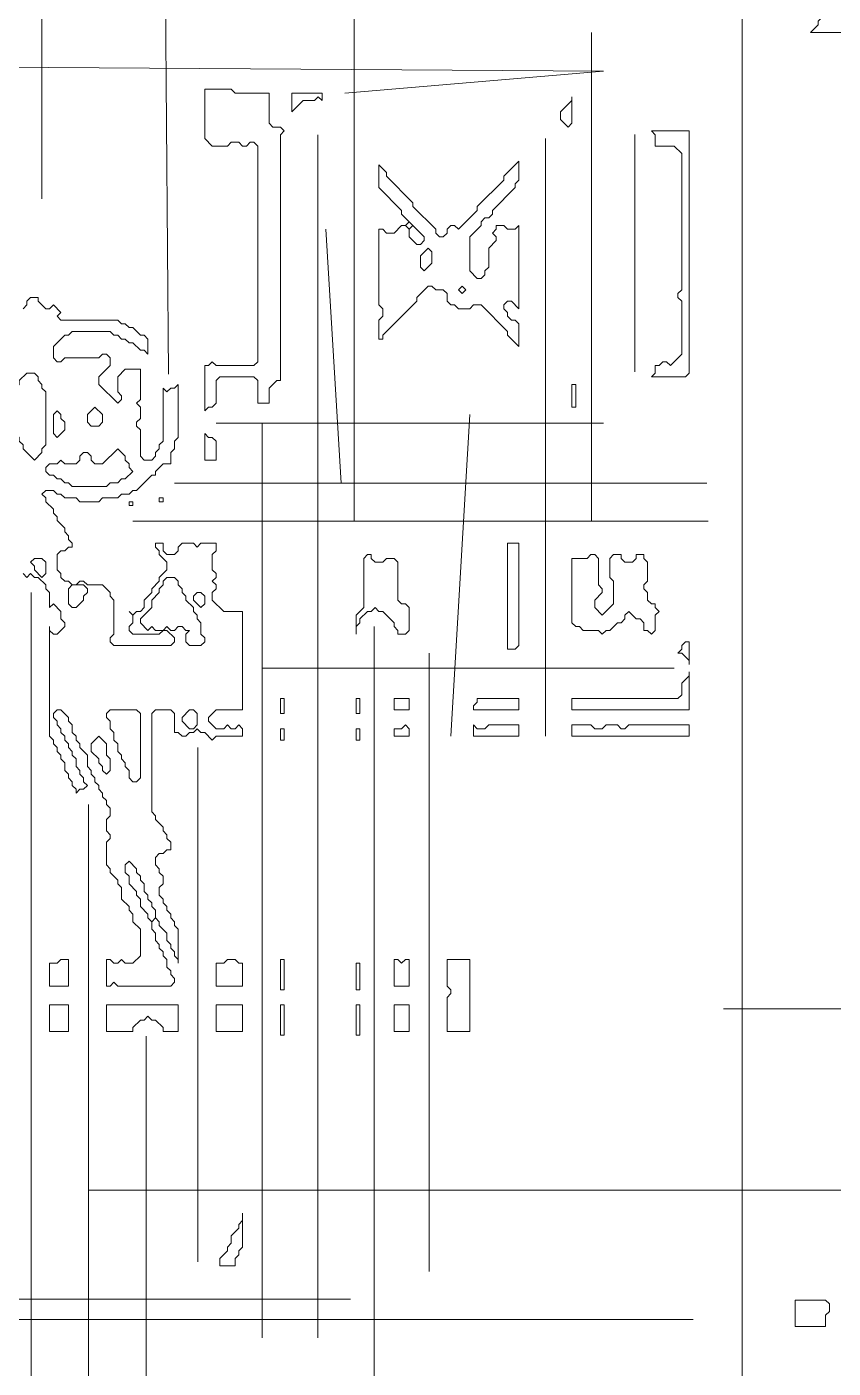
# Model space of a CAD drawing. Header units: millimetres. Extents: x 4 to 412, y 3 to 290.
# Drawn here: x 296.88 to 315.53, y 154.04 to 185.09 of the extents above; entities that cross this region are included whole.
import ezdxf

# ---------------------------------------------------------------- set-up
doc = ezdxf.new("R2010")
doc.units = ezdxf.units.MM
for name, color, linetype, lineweight in [('TRACE_CURVE', 6, 'CONTINUOUS', 0), ('TRACE_STRAIGHT', 5, 'CONTINUOUS', 0), ('TRACE_TEXT_SYMBOL', 6, 'CONTINUOUS', 0)]:
    doc.layers.add(name, color=color, linetype=linetype, lineweight=lineweight)

msp = doc.modelspace()

# ---------------------------------------------------------------- linework, layer by layer
at = {"layer": 'TRACE_CURVE', "color": 6}
for points in [[(322.711, 186.884), (322.711, 185.395), (322.624, 185.307), (315.268, 185.307), (315.18, 185.22), (315.18, 185.132), (315.005, 184.957), (322.887, 184.957), (322.974, 185.045), (322.974, 189.073), (322.799, 189.073), (322.711, 188.985), (322.624, 189.073), (322.361, 189.073), (322.273, 189.161), (322.186, 189.161), (321.923, 189.423), (321.923, 189.511), (321.836, 189.598), (321.836, 189.861), (321.748, 189.949), (321.748, 222.351)], [(298.804, 178.039), (298.891, 177.951), (298.979, 177.951), (299.066, 177.863), (299.154, 177.863), (299.241, 177.776), (299.329, 177.776), (299.504, 177.601), (299.592, 177.601), (299.679, 177.513), (299.679, 177.863), (299.592, 177.951), (299.504, 177.951), (299.329, 178.126), (299.241, 178.126), (299.154, 178.214), (299.066, 178.214), (298.979, 178.301), (297.665, 178.301), (297.578, 178.389), (297.665, 178.476), (297.49, 178.652), (297.402, 178.564), (297.315, 178.564), (297.14, 178.739), (297.14, 178.827), (296.965, 178.827), (296.877, 178.739), (296.877, 178.652), (296.789, 178.564)], [(297.578, 174.273), (297.665, 174.273), (297.753, 174.185), (298.015, 174.185), (298.103, 174.098), (298.541, 174.098), (298.628, 174.185), (298.979, 174.185), (299.066, 174.273), (299.241, 174.273), (299.329, 174.36), (299.417, 174.36), (299.767, 174.711), (299.854, 174.711), (299.854, 174.798), (300.03, 174.973), (300.205, 174.973), (300.205, 175.236), (300.292, 175.324), (300.292, 175.499), (300.38, 175.587), (300.38, 176.813), (300.292, 176.725), (300.205, 176.725), (300.117, 176.637), (300.03, 176.725), (300.03, 175.499), (299.942, 175.411), (299.942, 175.324), (299.854, 175.236), (299.854, 175.149), (299.767, 175.061), (299.592, 175.061), (299.504, 175.149), (299.504, 175.762), (299.417, 175.849), (299.417, 175.937), (299.504, 176.024), (299.504, 176.287), (299.417, 176.375), (299.504, 176.462), (299.504, 177.163), (299.154, 177.163), (298.979, 176.988), (298.979, 176.637), (299.066, 176.55), (299.066, 176.462), (298.979, 176.375), (298.541, 176.813), (298.541, 176.988), (298.804, 177.25), (298.804, 177.426), (298.716, 177.513), (298.628, 177.513), (298.541, 177.426), (297.753, 177.426), (297.665, 177.338), (297.578, 177.338), (297.49, 177.426), (297.49, 177.688), (297.753, 177.951), (297.84, 177.951), (297.928, 178.039), (298.804, 178.039)], [(299.854, 173.047), (299.942, 172.959), (299.942, 172.872), (300.117, 172.697), (300.117, 172.521), (299.942, 172.346), (299.942, 172.259), (299.767, 172.084), (299.767, 171.996), (299.592, 171.821), (299.592, 171.646), (299.504, 171.558), (299.417, 171.558), (299.329, 171.471), (299.241, 171.558), (299.329, 171.471), (299.329, 171.295), (299.241, 171.208), (299.241, 171.12), (299.329, 171.033), (299.942, 171.033), (300.03, 171.12), (300.117, 171.12), (300.292, 170.945), (300.292, 170.857), (300.205, 170.77), (298.891, 170.77), (298.804, 170.857), (298.804, 170.945), (298.891, 171.033), (298.891, 171.821), (298.804, 171.908), (298.804, 171.996), (298.628, 172.171), (298.278, 172.171), (298.191, 172.259), (298.103, 172.259), (298.015, 172.171), (297.928, 172.171), (297.84, 172.259), (297.753, 172.259), (297.665, 172.346), (297.665, 172.434), (297.578, 172.521), (297.578, 172.872), (297.665, 172.959), (297.753, 172.959), (297.84, 173.047), (297.928, 173.047), (297.928, 173.134), (297.84, 173.222), (297.84, 173.31), (297.753, 173.397), (297.753, 173.485), (297.578, 173.66), (297.578, 173.747), (297.49, 173.835), (297.49, 173.923), (297.315, 174.098), (297.315, 174.185), (297.227, 174.273), (297.315, 174.36), (297.49, 174.36), (297.578, 174.273)], [(299.942, 165.953), (300.03, 165.953), (300.117, 166.041), (300.205, 166.041), (300.205, 166.216), (300.117, 166.304), (300.117, 166.391), (300.03, 166.479), (300.03, 166.566), (299.854, 166.742), (299.854, 166.829), (299.767, 166.917), (299.767, 169.194), (299.854, 169.281), (300.205, 169.281), (300.292, 169.194), (300.292, 168.756), (300.38, 168.756), (300.467, 168.668), (300.555, 168.668), (300.643, 168.756), (300.73, 168.756), (300.818, 168.843), (300.905, 168.756), (300.993, 168.756), (301.168, 168.581), (301.256, 168.668), (301.869, 168.668), (301.869, 168.843), (301.781, 168.931), (301.694, 168.843), (301.606, 168.843), (301.518, 168.931), (301.431, 168.843), (301.256, 168.843), (301.081, 169.018), (301.081, 169.106), (301.256, 169.281), (301.869, 169.281), (301.869, 171.558), (301.431, 171.558), (301.168, 171.821), (301.168, 171.996), (301.256, 172.084), (301.256, 172.171), (301.168, 172.259), (301.256, 172.346), (301.256, 172.434), (301.168, 172.521), (301.168, 172.872), (301.256, 172.959), (301.256, 173.134), (300.905, 173.134), (300.818, 173.047), (300.73, 173.134), (300.467, 173.134), (300.38, 173.047), (300.38, 172.959), (300.292, 172.872), (300.117, 172.872), (300.03, 172.959), (300.03, 173.134), (299.854, 173.134), (299.854, 173.047)], [(296.789, 172.434), (296.877, 172.346), (296.965, 172.434), (297.052, 172.346), (297.14, 172.346), (297.315, 172.171), (297.315, 172.084), (297.402, 171.996), (297.402, 171.646), (297.49, 171.733), (297.665, 171.558), (297.665, 171.383), (297.753, 171.295), (297.753, 171.208), (297.578, 171.033), (297.49, 171.033), (297.402, 171.12), (297.402, 171.208), (297.402, 168.668), (297.49, 168.581), (297.49, 168.493), (297.578, 168.405), (297.578, 168.318), (297.665, 168.23), (297.665, 168.143)], [(297.665, 168.143), (297.753, 168.055), (297.753, 167.88), (297.84, 167.792), (297.84, 167.705), (297.928, 167.617), (297.928, 167.53), (298.015, 167.442), (298.015, 167.355), (298.103, 167.442), (298.191, 167.442), (298.278, 167.53), (298.191, 167.617), (298.191, 167.705), (298.103, 167.792), (298.103, 167.88), (298.015, 167.968), (298.015, 168.143), (297.928, 168.23), (297.928, 168.318), (297.84, 168.405), (297.84, 168.493), (297.753, 168.581), (297.753, 168.668), (297.665, 168.756), (297.665, 168.843), (297.578, 168.931), (297.578, 169.018), (297.49, 169.106), (297.49, 169.194), (297.578, 169.281), (297.665, 169.281), (297.84, 169.106), (297.84, 169.018), (297.928, 168.931), (297.928, 168.756), (298.015, 168.668), (298.015, 168.581), (298.103, 168.493), (298.103, 168.405), (298.278, 168.23), (298.278, 167.968), (298.366, 167.88), (298.366, 167.792), (298.453, 167.705), (298.453, 167.617), (298.541, 167.53), (298.541, 167.442), (298.628, 167.355), (298.628, 167.267), (298.716, 167.179), (298.716, 167.092), (298.804, 167.004), (298.804, 166.829), (298.716, 166.742), (298.716, 166.479), (298.804, 166.391), (298.804, 166.304), (298.716, 166.216), (298.716, 165.691), (298.804, 165.603), (298.804, 165.515), (298.979, 165.34), (298.979, 165.253)], [(298.979, 165.253), (299.066, 165.165), (299.066, 164.902), (299.241, 164.727), (299.241, 164.64), (299.329, 164.552), (299.329, 164.377), (299.504, 164.202), (299.504, 163.589), (299.329, 163.414), (299.154, 163.414), (299.066, 163.501), (298.979, 163.414), (298.891, 163.414), (298.804, 163.501), (298.716, 163.501), (298.716, 162.888), (298.804, 162.888), (298.891, 162.976), (298.979, 162.888), (300.205, 162.888), (300.292, 162.976), (300.292, 163.063), (300.205, 163.151), (300.205, 163.239), (300.117, 163.326), (300.117, 163.501), (300.03, 163.589), (300.03, 163.676), (299.942, 163.764), (299.942, 163.852), (299.854, 163.939), (299.854, 164.114), (299.767, 164.202), (299.767, 164.377), (299.854, 164.465), (299.942, 164.377), (299.942, 164.289), (300.117, 164.114), (300.117, 163.939), (300.205, 163.852), (300.205, 163.764), (300.292, 163.676), (300.292, 163.589), (300.38, 163.501), (300.38, 163.414), (300.38, 164.202), (300.292, 164.289), (300.292, 164.377), (300.205, 164.465), (300.205, 164.552), (300.117, 164.64), (300.117, 164.727), (300.03, 164.815), (300.03, 164.902), (299.942, 164.99), (299.942, 165.165), (300.03, 165.253), (300.03, 165.428), (299.942, 165.515), (299.942, 165.603), (299.854, 165.691), (299.854, 165.866), (299.942, 165.953)]]:
    msp.add_lwpolyline(points, dxfattribs=at)
for points in [[(296.877, 177.075), (297.052, 177.075), (297.14, 176.988), (297.14, 176.9), (297.227, 176.813), (297.227, 176.725), (297.315, 176.637), (297.315, 175.411), (297.227, 175.324), (297.227, 175.236), (297.052, 175.061), (296.789, 175.324), (296.789, 175.411), (296.702, 175.499), (296.702, 175.587), (296.614, 175.674), (296.614, 175.937), (296.527, 176.024), (296.527, 176.375), (296.614, 176.462), (296.614, 176.725), (296.702, 176.813), (296.702, 176.9)], [(297.49, 176.112), (297.578, 176.2), (297.665, 176.112), (297.665, 176.024), (297.753, 175.937), (297.753, 175.762), (297.578, 175.587), (297.49, 175.674)], [(298.453, 176.287), (298.628, 176.112), (298.628, 175.937), (298.541, 175.849), (298.366, 175.849), (298.278, 175.937), (298.278, 176.112)], [(298.979, 175.324), (299.154, 175.149), (299.154, 175.061), (299.241, 174.973), (299.241, 174.886), (299.329, 174.798), (299.154, 174.623), (299.066, 174.623), (298.979, 174.536), (298.804, 174.536), (298.716, 174.448), (297.928, 174.448), (297.84, 174.536), (297.753, 174.536), (297.665, 174.623), (297.578, 174.623), (297.49, 174.711), (297.402, 174.711), (297.315, 174.798), (297.315, 174.886), (297.402, 174.973), (297.578, 174.973), (297.665, 175.061), (297.753, 174.973), (298.015, 174.973), (298.103, 175.061), (298.103, 175.149), (298.191, 175.236), (298.278, 175.236), (298.366, 175.149), (298.366, 175.061), (298.453, 174.973), (298.628, 174.973)], [(296.965, 172.697), (297.052, 172.784), (297.227, 172.784), (297.315, 172.697), (297.315, 172.434), (297.227, 172.346), (297.052, 172.521), (297.052, 172.609)], [(300.03, 172.259), (300.117, 172.346), (300.292, 172.346), (300.38, 172.259), (300.38, 172.171), (300.467, 172.084), (300.467, 171.996), (300.555, 171.908), (300.555, 171.821), (300.73, 171.646), (300.73, 171.558), (300.818, 171.471), (300.818, 171.383), (300.905, 171.295), (300.905, 171.033), (300.993, 170.945), (300.993, 170.857), (300.905, 170.77), (300.643, 170.77), (300.555, 170.857), (300.555, 171.033), (300.643, 171.12), (300.555, 171.12), (300.467, 171.208), (300.38, 171.208), (300.292, 171.12), (300.205, 171.12), (300.117, 171.208), (300.03, 171.12), (299.854, 171.12), (299.767, 171.208), (299.679, 171.12), (299.504, 171.295), (299.504, 171.383), (299.767, 171.646), (299.767, 171.821), (299.942, 171.996), (299.942, 172.084), (300.03, 172.171)], [(297.84, 172.084), (297.928, 172.171), (298.191, 172.171), (298.278, 172.084), (298.278, 171.996), (298.191, 171.908), (298.191, 171.821), (298.015, 171.646), (297.928, 171.646), (297.84, 171.733)], [(300.73, 171.908), (300.818, 171.996), (300.905, 171.996), (300.993, 171.908), (300.993, 171.733), (300.905, 171.646), (300.73, 171.821)], [(298.716, 169.194), (298.804, 169.281), (299.417, 169.281), (299.504, 169.194), (299.504, 167.705), (299.417, 167.617), (299.329, 167.617), (299.241, 167.705), (299.241, 167.88), (299.154, 167.968), (299.154, 168.055), (299.066, 168.143), (299.066, 168.23), (298.979, 168.318), (298.979, 168.493), (298.891, 168.581), (298.891, 168.756), (298.804, 168.843), (298.804, 169.018), (298.716, 169.106)], [(300.643, 169.281), (300.73, 169.281), (300.818, 169.194), (300.818, 168.931), (300.73, 168.843), (300.643, 168.843), (300.467, 169.018), (300.467, 169.106)], [(298.541, 168.668), (298.716, 168.493), (298.716, 168.23), (298.804, 168.143), (298.804, 167.88), (298.716, 167.792), (298.628, 167.88), (298.628, 167.968), (298.541, 168.055), (298.541, 168.143), (298.366, 168.318), (298.366, 168.493)], [(299.154, 165.691), (299.241, 165.778), (299.417, 165.603), (299.417, 165.515), (299.504, 165.428), (299.504, 165.34), (299.592, 165.253), (299.592, 165.078), (299.679, 164.99), (299.679, 164.902), (299.767, 164.815), (299.767, 164.727), (299.854, 164.64), (299.854, 164.465), (299.767, 164.377), (299.679, 164.465), (299.679, 164.552), (299.504, 164.727), (299.504, 164.902), (299.417, 164.99), (299.417, 165.078), (299.241, 165.253), (299.241, 165.428), (299.154, 165.515)]]:
    msp.add_lwpolyline(points, close=True, dxfattribs=at)
at = {"layer": 'TRACE_STRAIGHT', "color": 5}
for p, q in [((300.077, 186.531), (300.155, 177.046)), ((304.452, 186.533), (304.452, 173.646)), ((313.426, 186.533), (313.426, 147.738)), ((297.227, 186.095), (297.227, 181.104)), ((309.94, 184.957), (309.94, 173.646)), ((293.112, 184.176), (310.221, 184.065)), ((304.233, 183.556), (310.221, 184.065)), ((303.609, 182.592), (303.609, 154.744)), ((310.944, 182.596), (310.944, 177.101)), ((308.875, 182.505), (308.875, 168.668)), ((303.795, 180.403), (304.151, 174.527)), ((306.685, 168.668), (307.123, 176.112)), ((301.256, 175.913), (310.221, 175.913)), ((302.318, 175.913), (302.318, 154.744)), ((300.29, 174.527), (312.609, 174.527)), ((299.329, 173.646), (312.64, 173.646)), ((296.975, 171.997), (296.975, 141.786)), ((304.912, 171.208), (304.912, 151.679)), ((306.183, 170.595), (306.183, 156.277)), ((302.318, 170.244), (311.852, 170.244)), ((300.83, 168.405), (300.83, 156.501)), ((298.301, 167.092), (298.301, 153.518)), ((312.991, 162.363), (348.195, 162.363)), ((299.64, 161.727), (299.64, 150.718)), ((298.301, 158.165), (323.062, 158.165)), ((294.183, 155.641), (304.365, 155.641)), ((281.201, 155.171), (312.29, 155.171))]:
    msp.add_line(p, q, dxfattribs=at)
at = {"layer": 'TRACE_TEXT_SYMBOL', "color": 6}
for points in [[(300.993, 183.643), (300.993, 182.505), (301.168, 182.33), (301.518, 182.33), (301.606, 182.417), (301.781, 182.417), (301.869, 182.33), (301.956, 182.33), (302.044, 182.417), (302.131, 182.417), (302.219, 182.33), (302.219, 177.338), (302.131, 177.25), (301.256, 177.25), (301.168, 177.338), (301.081, 177.25), (300.993, 177.25), (300.993, 176.2), (301.081, 176.287), (301.168, 176.287), (301.256, 176.375), (301.256, 176.9), (301.343, 176.988), (302.131, 176.988), (302.219, 176.9), (302.219, 176.375), (302.482, 176.375), (302.482, 176.725), (302.657, 176.9), (302.744, 176.9), (302.744, 182.592), (302.832, 182.68), (302.744, 182.768), (302.569, 182.768), (302.482, 182.855), (302.482, 183.556), (301.694, 183.556), (301.606, 183.643)], [(303.007, 183.556), (303.007, 183.118), (303.27, 183.381), (303.533, 183.381), (303.62, 183.468), (303.708, 183.381), (303.708, 183.556)], [(309.488, 183.468), (309.488, 183.381), (309.225, 183.118), (309.225, 182.943), (309.4, 182.768), (309.488, 182.855)], [(311.327, 182.68), (311.414, 182.592), (311.414, 182.33), (311.852, 182.33), (312.027, 182.155), (312.027, 179.002), (311.94, 178.914), (311.94, 178.827), (312.027, 178.739), (312.027, 177.513), (311.765, 177.25), (311.677, 177.338), (311.589, 177.338), (311.502, 177.25), (311.414, 177.25), (311.414, 177.075), (311.327, 176.988), (312.115, 176.988), (312.202, 177.075), (312.202, 182.68)], [(305.634, 180.491), (305.722, 180.578), (305.81, 180.491), (305.722, 180.403)], [(305.722, 180.403), (305.81, 180.491), (306.072, 180.228), (306.072, 180.14), (305.985, 180.053), (305.897, 180.053), (305.722, 180.228)], [(306.16, 179.965), (306.247, 179.878), (306.247, 179.615), (306.072, 179.44), (305.985, 179.527), (305.985, 179.79)], [(306.86, 179.002), (306.948, 179.089), (307.036, 179.002), (306.948, 178.914)], [(309.488, 176.813), (309.575, 176.813), (309.575, 176.287), (309.488, 176.287)], [(300.993, 175.674), (300.993, 175.061), (301.256, 175.061), (301.256, 175.499), (301.168, 175.587), (301.081, 175.587)], [(299.942, 174.185), (300.03, 174.185), (300.03, 174.098), (299.942, 174.098)], [(299.241, 174.098), (299.329, 174.098), (299.329, 174.01), (299.241, 174.01)], [(307.999, 173.134), (307.999, 170.682), (308.174, 170.682), (308.262, 170.77), (308.262, 173.134)], [(304.759, 172.872), (304.671, 172.784), (304.671, 171.646), (304.496, 171.471), (304.496, 171.033), (304.496, 171.208), (304.583, 171.295), (304.583, 171.383), (304.759, 171.558), (304.846, 171.558), (304.934, 171.646), (305.021, 171.558), (305.109, 171.558), (305.372, 171.295), (305.372, 171.208), (305.459, 171.12), (305.459, 171.033), (305.634, 171.033), (305.722, 171.12), (305.722, 171.646), (305.634, 171.733), (305.547, 171.733), (305.459, 171.821), (305.459, 172.697), (305.372, 172.784), (305.196, 172.784), (305.109, 172.697), (304.934, 172.697), (304.846, 172.784), (304.846, 172.872)], [(309.926, 172.872), (309.838, 172.784), (309.488, 172.784), (309.488, 171.295), (309.575, 171.208), (309.663, 171.208), (309.75, 171.12), (310.101, 171.12), (310.188, 171.033), (310.276, 171.12), (310.363, 171.12), (310.539, 171.295), (310.626, 171.295), (310.714, 171.383), (310.714, 171.471), (310.801, 171.558), (310.976, 171.383), (311.064, 171.383), (311.152, 171.295), (311.152, 171.12), (311.239, 171.12), (311.327, 171.033), (311.414, 171.12), (311.414, 171.471), (311.502, 171.558), (311.414, 171.646), (311.414, 171.733), (311.327, 171.733), (311.239, 171.821), (311.239, 171.996), (311.152, 172.084), (311.152, 172.171), (311.239, 172.259), (311.239, 172.697), (311.152, 172.784), (311.152, 172.872), (310.976, 172.872), (310.976, 172.784), (310.889, 172.697), (310.714, 172.697), (310.626, 172.784), (310.626, 172.872), (310.451, 172.872), (310.363, 172.784), (310.363, 172.346), (310.451, 172.259), (310.451, 171.733), (310.188, 171.471), (310.013, 171.646), (310.013, 171.821), (310.188, 171.996), (310.188, 172.084), (310.101, 172.171), (310.101, 172.784), (310.013, 172.872)], [(312.115, 170.857), (312.027, 170.77), (312.027, 170.682), (311.94, 170.595), (312.027, 170.595), (312.202, 170.42), (312.202, 170.332), (312.202, 170.857)], [(312.202, 170.157), (312.202, 170.069), (312.027, 169.894), (312.027, 169.631), (311.94, 169.544), (309.488, 169.544), (309.488, 169.281), (312.202, 169.281)], [(302.744, 169.544), (302.832, 169.544), (302.832, 169.194), (302.744, 169.194)], [(304.496, 169.544), (304.583, 169.544), (304.583, 169.194), (304.496, 169.194)], [(305.372, 169.544), (305.372, 169.281), (305.722, 169.281), (305.722, 169.544)], [(307.298, 169.544), (307.298, 169.456), (307.211, 169.369), (307.211, 169.281), (308.262, 169.281), (308.262, 169.544)], [(305.634, 168.931), (305.547, 168.843), (305.372, 168.843), (305.372, 168.668), (305.722, 168.668), (305.722, 168.843)], [(307.211, 168.931), (307.211, 168.668), (308.262, 168.668), (308.262, 168.931), (307.561, 168.931), (307.473, 168.843), (307.298, 168.843)], [(309.488, 168.931), (309.488, 168.668), (312.202, 168.668), (312.202, 168.931), (310.801, 168.931), (310.714, 168.843), (310.626, 168.843), (310.539, 168.931), (310.276, 168.931), (310.188, 168.843), (310.013, 168.843), (309.926, 168.931)], [(302.744, 168.843), (302.832, 168.843), (302.832, 168.581), (302.744, 168.581)], [(304.496, 168.843), (304.583, 168.843), (304.583, 168.581), (304.496, 168.581)], [(297.665, 163.501), (297.578, 163.414), (297.402, 163.414), (297.402, 162.888), (297.84, 162.888), (297.84, 163.501)], [(301.518, 163.501), (301.431, 163.414), (301.256, 163.414), (301.256, 162.888), (301.869, 162.888), (301.869, 163.414), (301.781, 163.414), (301.694, 163.501)], [(302.744, 163.501), (302.832, 163.501), (302.832, 162.801), (302.744, 162.801)], [(304.496, 163.414), (304.583, 163.414), (304.583, 162.801), (304.496, 162.801)], [(305.372, 163.501), (305.372, 162.888), (305.722, 162.888), (305.722, 163.501), (305.634, 163.501), (305.547, 163.414), (305.459, 163.501)], [(306.598, 163.501), (306.598, 162.888), (306.685, 162.801), (306.685, 162.713), (306.598, 162.626), (306.598, 161.837), (307.123, 161.837), (307.123, 163.501)], [(297.402, 162.45), (297.402, 161.837), (297.84, 161.837), (297.84, 162.45)], [(298.716, 162.45), (298.716, 161.837), (299.329, 161.837), (299.329, 161.925), (299.504, 162.1), (299.592, 162.1), (299.679, 162.188), (299.767, 162.1), (299.854, 162.1), (300.03, 161.925), (300.03, 161.837), (300.38, 161.837), (300.38, 162.45)], [(301.256, 162.45), (301.256, 161.837), (301.869, 161.837), (301.869, 162.45)], [(302.744, 162.45), (302.832, 162.45), (302.832, 161.75), (302.744, 161.75)], [(304.496, 162.45), (304.583, 162.45), (304.583, 161.75), (304.496, 161.75)], [(305.372, 162.45), (305.372, 161.837), (305.722, 161.837), (305.722, 162.45)], [(301.869, 157.634), (301.869, 157.459), (301.781, 157.371), (301.781, 157.283), (301.606, 157.108), (301.606, 156.933), (301.518, 156.846), (301.518, 156.758), (301.343, 156.583), (301.343, 156.408), (301.694, 156.408), (301.694, 156.583), (301.781, 156.67), (301.781, 156.758), (301.869, 156.846)], [(314.655, 155.62), (314.655, 155.007), (315.355, 155.007), (315.355, 155.269), (315.443, 155.357), (315.443, 155.532), (315.355, 155.62)]]:
    msp.add_lwpolyline(points, close=True, dxfattribs=at)
for points in [[(308.262, 181.979), (307.911, 181.629), (307.911, 181.542), (307.298, 180.929), (307.298, 180.841), (306.86, 180.403), (306.773, 180.491), (306.685, 180.491), (306.598, 180.403), (306.598, 180.316), (306.51, 180.228), (306.423, 180.228), (306.335, 180.316), (306.335, 180.403), (305.81, 180.929), (305.81, 181.016), (305.196, 181.629), (305.196, 181.717), (305.021, 181.892), (305.021, 181.366), (305.547, 180.841), (305.547, 180.753), (305.722, 180.578), (305.634, 180.491), (305.547, 180.491), (305.372, 180.316), (305.196, 180.316), (305.109, 180.403), (305.021, 180.403), (305.021, 178.652), (305.109, 178.564), (305.109, 178.389), (305.021, 178.301), (305.021, 177.863), (305.109, 177.863), (305.109, 177.951), (305.897, 178.739), (305.897, 178.827), (306.16, 179.089), (306.247, 179.089), (306.335, 179.002), (306.51, 179.002), (306.598, 178.914), (306.598, 178.739), (306.685, 178.652), (306.773, 178.652), (306.86, 178.564), (307.123, 178.564), (307.211, 178.652), (307.386, 178.652), (307.999, 178.039), (307.999, 177.951), (308.262, 177.688), (308.262, 178.214), (308.174, 178.301), (308.086, 178.301), (307.999, 178.389), (307.999, 178.476), (307.911, 178.564), (307.911, 178.652), (307.999, 178.739), (308.086, 178.739), (308.262, 178.564), (308.262, 180.491)], [(308.262, 180.491), (308.174, 180.403), (307.999, 180.403), (307.911, 180.491), (307.736, 180.491), (307.736, 180.403), (307.649, 180.316), (307.736, 180.228), (307.736, 180.14), (307.561, 179.965), (307.561, 179.527), (307.473, 179.44), (307.473, 179.352), (307.386, 179.265), (307.298, 179.265), (307.123, 179.44), (307.123, 180.228), (307.386, 180.491), (307.386, 180.578), (307.473, 180.666), (307.561, 180.666), (307.649, 180.753), (307.649, 180.841), (308.174, 181.366), (308.174, 181.454), (308.262, 181.542), (308.262, 181.979)]]:
    msp.add_lwpolyline(points, dxfattribs=at)

doc.saveas('drawing.dxf')
